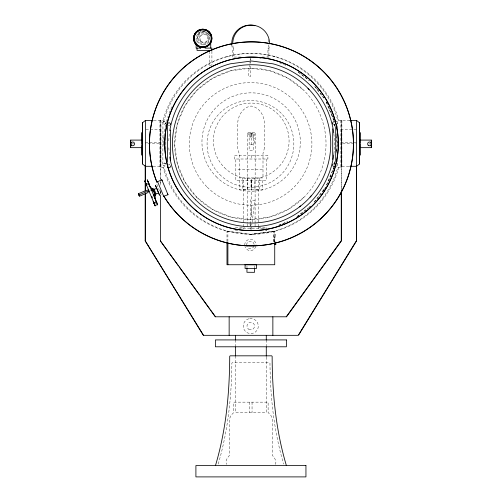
<?xml version="1.0" encoding="UTF-8"?>
<svg xmlns="http://www.w3.org/2000/svg" width="502" height="502" viewBox="0 0 502 502"><rect width="100%" height="100%" fill="white"/><g stroke="black" fill="none" stroke-linecap="round" stroke-linejoin="round"><path stroke-width="0.38" stroke-dasharray="2.51 1.88" d="M249.155 133.35L249.155 150.198L253.698 150.198L253.698 133.35M337.62 128.336L337.658 122.664L336.911 123.963M145.298 142.436L160.427 142.436L160.533 166.306L152.966 166.306M160.427 142.863L160.433 142.455M356.502 142.436L341.366 142.436L341.36 143.158L341.366 143.585L356.502 143.585M341.36 142.863L341.366 142.455M334.627 126.165L334.639 124.327M250.655 66.126L250.617 76.417L248.12 76.084L249.569 65.367M246.965 268.495L246.99 265.464M254.533 268.545L254.558 265.52M250.674 63.321L250.686 62.047M250.693 61.413L250.749 57.636M165.873 123.423C166.187 121.54 165.208 125.142 164.047 124.107M160.533 166.306L160.527 120.455L160.427 143.585L145.298 143.585M250.856 136.387L250.912 132.522L248.026 132.522L247.643 133.35L247.511 223.252M341.473 166.306L341.479 120.455L341.473 166.306L349.8 166.306M250.812 133.35L250.868 132.522M162.943 122.325L163.646 121.365L164.819 121.22M162.949 122.275L162.855 158.921C163.432 161.086 161.399 165.892 164.819 166.043M334.583 164.01L334.89 161.688M336.315 150.845L337.231 143.873L336.315 136.902M334.539 165.56L335.047 161.688M336.371 151.617L337.394 143.873L336.371 136.13M249.87 63.214L250.046 61.966M250.36 59.763L250.68 57.63M218.219 464.049C227.883 431.337 231.566 397.189 231.874 363.159L232.344 362.701L269.499 362.701L269.969 363.159C270.283 397.189 273.966 431.337 283.63 464.049M326.507 185.1L334.276 166.331M326.664 185.1L333.836 167.775M275.184 464.4C277.292 461.282 274.268 457.56 272.329 455.314L272.329 418.863L270.854 415.298L268.124 412.581L268.124 402.152L233.725 402.152L233.725 412.581L230.995 415.298L229.521 418.863L229.521 455.314C227.582 457.56 224.557 461.282 226.659 464.4M205.312 31.243A7.241 7.241 0 0 0 199.777 31.977C196.182 33.985 195.78 38.434 196.144 42.105M314.196 202.137L325.61 187.265M314.352 202.137L325.767 187.265M198.277 33.151L199.79 31.984M303.854 197.38L288.167 209.416L269.919 216.977L250.329 219.55L230.744 216.977L212.49 209.416L196.815 197.386L184.792 181.711L177.231 163.457L174.652 143.873L177.231 124.283L184.792 106.035L196.815 90.36L212.49 78.331L230.744 70.769L250.329 68.19L269.919 70.769L288.167 78.331L303.854 90.366M296.946 216.651L308.096 208.092M308.717 207.615L310.575 206.19M297.102 216.651L308.259 208.092M308.874 207.615L310.738 206.19M278.692 225.304L287.351 221.721M278.848 225.304L287.508 221.721M203.655 43.988C210.89 44.264 210.884 32.442 203.649 32.718C196.42 32.467 196.439 44.27 203.668 43.988M203.435 31.839C195.071 31.519 195.065 45.193 203.435 44.873M203.423 44.873C211.794 45.193 211.794 31.519 203.423 31.839M334.558 124.609L333.786 124.609A1.5 1.5 0 0 0 335.192 124.22M250.448 144.57C256.296 146.314 256.296 135.521 250.448 137.259M164.047 163.15L164.003 163.15A1.5 1.5 0 0 1 165.88 164.982A1.5 1.5 0 0 1 163.376 165.654A1.5 1.5 0 0 1 164.047 163.15C165.39 162.253 166.149 165.704 165.873 163.834M336.591 166.043L336.164 166.093A1.5 1.5 0 0 0 336.949 163.301M262.872 229.019L264.554 228.818M250.404 234.346L274.832 231.259M274.029 231.259L250.611 234.346L226.986 231.259A90.473 90.467 0 0 1 163.012 167.292M231.805 44.879A18.411 18.411 0 0 0 232.376 48.274L233.374 48.274L233.374 57.059M267.942 57.059L267.942 48.274L268.934 48.274A18.411 18.411 0 0 0 269.511 44.879M226.986 56.488L228.002 56.488M273.816 56.488L274.832 56.488M241.104 57.059L232.376 57.059L232.376 48.274M261.981 57.059L268.934 57.059L268.934 48.274M211.147 65.273L209.616 65.273L209.616 52.741M153.719 120.455L164.035 120.455A90.473 90.467 0 0 1 338.806 120.455M349.8 120.455L337.79 120.455A90.473 90.467 0 0 0 163.012 120.455M336.547 121.22L336.164 121.164A1.5 1.5 0 0 1 336.949 123.963M166.79 121.415L166.633 121.415A86.783 86.777 0 0 1 168.157 116.188M145.931 129.46L160.533 129.46L160.533 185.138M356.376 129.46L341.247 129.46L341.247 189.844M255.079 223.252L255.211 133.35L247.643 133.35L249.168 136.387L253.686 136.387L255.211 133.35L254.834 132.522L251.941 132.522L251.998 136.368L251.991 132.522M131.43 143.873L133.752 143.873M163.903 136.851A86.783 86.777 0 0 0 163.621 143.873L163.834 143.873M369.008 143.873L370.57 143.873M251.402 144.701L251.402 133.35M334.52 163.646L333.786 163.646A1.5 1.5 0 0 1 334.878 163.796M169.412 164.781L168.678 164.781A1.5 1.5 0 0 1 169.77 164.932M237.986 169.707L264.234 169.707M235.344 227.695L244.606 227.695M258.254 227.695L266.719 227.695M238.789 228.63L265.363 228.63M237.829 230.656L235.714 230.656L235.714 228.63M265.181 230.656L266.719 230.656M228.002 231.259L226.986 231.259L226.986 241.38M273.916 234.641L275.849 234.641A11.132 11.132 0 0 0 275.002 242.052M259.747 58.314L261.297 58.521M250.347 222.116L249.739 222.198M155.131 202.582L155.871 202.733M279.413 62.737L286.786 65.731M298.339 72.05L309.496 80.609M298.182 72.05L309.339 80.609M336.911 163.301L337.658 164.6L337.62 159.661M315.306 86.846L316.731 88.71M317.208 89.325L323.865 98.003M314.672 86.231L323.708 98.003M326.363 101.925L334.432 121.415M326.206 101.925L333.981 120.693M156.881 184.378L161.211 194.864M150.374 190.252L150.575 190.741M250.266 226.126L250.009 224.218M334.84 124.509L335.047 126.058M334.683 124.509L334.89 126.058M163.621 143.873L163.828 145.423M155.281 201.804L155.451 203.36M341.366 143.585L341.36 143.158M160.427 143.585L160.427 143.158M334.646 163.834L334.633 161.757M250.354 224.174L250.354 226.113M341.887 120.455L341.887 167.292L337.79 167.292A90.473 90.467 0 0 1 273.816 231.259L273.816 242.159M341.473 129.46L341.473 189.059M340.871 120.455L340.871 167.292M274.726 242.159L274.726 231.259L251.314 234.346L227.895 231.259L227.895 242.159M273.96 234.641L273.916 243.683M266.512 228.63L266.512 230.656M266.399 159.008L266.399 180.4L235.821 180.4L235.821 159.008M266.28 339.917L266.28 346.142M266.28 357.029L266.28 412.581L235.563 412.581L235.563 357.029M266.142 227.695L266.142 228.63M262.565 180.4L262.565 189.863L239.655 189.863L239.655 180.4M259.691 177.928L259.691 189.273L254.395 189.273L254.395 177.928M258.756 180.4L258.756 227.695M258.367 227.695L258.367 228.63M255.079 223.992L255.079 227.695M252.054 402.152L252.054 412.581M251.427 187.215L251.427 178.75L251.295 216.588L251.295 208.129M251.226 155.225L251.226 159.008M251.163 180.4L251.163 189.863M251.056 180.4L251.056 189.863M250.705 227.695L250.705 228.63M249.795 402.152L249.795 412.581M247.812 177.928L247.812 189.273L242.516 189.273L242.516 177.928M247.511 223.992L247.511 227.695M243.47 180.4L243.47 227.695M243.081 227.695L243.081 228.63M235.563 339.917L235.563 346.142M211.907 51.173L211.907 65.273M197.035 42.852L197.016 38.353A6.633 6.633 0 0 1 208.336 33.665M165.848 137.749L165.848 149.514M160.954 120.455L160.954 167.292M160.533 190.628L160.533 193.759M160.307 129.46L160.307 185.138M160.307 190.628L160.307 193.759M159.937 120.455L159.937 167.292L164.035 167.292A90.473 90.467 0 0 0 338.806 167.292M254.031 245.936A3.784 3.784 0 0 1 246.72 245.936M246.595 244.951A3.784 3.784 0 0 1 250.379 241.173A3.784 3.784 0 0 1 254.156 244.951M255.857 246.426A5.673 5.673 0 0 1 244.894 246.426M244.7 244.951A5.673 5.673 0 0 1 250.379 239.278A5.673 5.673 0 0 1 256.051 244.951M251.238 229.483A52.371 0.364 -82.5 0 1 251.922 223.948M252.117 222.417A52.371 0.364 -82.5 0 1 254.928 200.461L250.467 199.871A52.817 0.37 90 0 0 250.567 225.279M250.598 229.408A52.817 0.37 90 0 1 250.592 228.096M336.961 150.111A86.783 86.777 0 0 1 336.585 154.026M335.148 162.554A86.783 86.777 0 0 1 334.796 164.072M333.811 167.831A86.783 86.777 0 0 1 332.393 172.305M331.307 175.254A86.783 86.777 0 0 1 328.823 181.04M324.769 188.601A86.783 86.777 0 0 1 323.533 190.591M163.972 136.067A86.783 86.777 0 0 1 166.382 122.162M169.212 113.226A86.783 86.777 0 0 1 172.669 105.294M326.695 102.515A86.783 86.777 0 0 1 327.423 103.895M329.155 107.415A86.783 86.777 0 0 1 333.811 119.915M336.585 133.72A86.783 86.777 0 0 1 336.961 137.636M337.149 141.545A86.783 86.777 0 0 1 337.149 146.201M274.958 242.052A11.132 11.132 0 0 1 275.805 234.641M208.732 34.092A6.633 6.633 0 0 1 210.282 38.353M233.374 48.274A18.411 18.411 0 0 1 232.746 43.511M268.52 44.879A18.411 18.411 0 0 1 267.942 48.274M268.106 39.407A18.411 18.411 0 0 1 268.52 42.137M334.903 163.847A1.5 1.5 0 0 1 335.141 163.539M333.861 133.827A82.868 82.868 0 0 1 333.861 153.919M169.45 154.691A82.868 82.868 0 0 1 168.797 146.948M168.797 140.798A82.868 82.868 0 0 1 169.45 133.055M264.535 147.833L263.004 153.298L262.985 177.928L239.222 177.928L239.222 153.807L237.697 148.385L237.672 124.483C237.534 116.414 242.485 107.208 251.107 106.035C259.722 107.208 264.673 116.414 264.535 124.483L264.535 147.833M169.45 125.745L168.678 125.745A1.5 1.5 0 0 0 169.412 125.745M164.047 121.22L164.003 121.22A1.5 1.5 0 0 0 163.376 123.724A1.5 1.5 0 0 0 165.88 123.053A1.5 1.5 0 0 0 164.047 121.22M267.899 155.225L234.321 155.225L234.321 159.008L267.899 159.008L267.899 155.225M248.816 318.751L248.791 318.751A7.568 7.568 0 0 0 245.428 331.414A7.568 7.568 0 0 0 258.084 328.019A7.568 7.568 0 0 0 248.816 318.751M248.86 329.337A3.784 3.784 0 0 0 254.533 326.062A3.784 3.784 0 0 0 248.86 322.786A3.784 3.784 0 0 0 248.86 329.337M207.27 187.215A61.294 61.294 0 0 0 309.822 159.736A61.294 61.294 0 0 0 234.748 84.669A61.294 61.294 0 0 0 207.27 187.215M219.776 174.552A43.392 43.392 0 0 0 292.365 155.105A43.392 43.392 0 0 0 239.228 101.962A43.392 43.392 0 0 0 219.776 174.552M196.84 197.38A75.67 75.67 0 0 0 323.445 163.457A75.67 75.67 0 0 0 230.763 70.782A75.67 75.67 0 0 0 196.84 197.38M216.362 176.811A49.183 49.183 0 0 0 298.652 154.76A49.183 49.183 0 0 0 238.412 94.52A49.183 49.183 0 0 0 216.362 176.811M200.674 41.597A4.587 4.587 0 0 0 208.343 39.545A4.587 4.587 0 0 0 202.733 33.929A4.587 4.587 0 0 0 200.674 41.597M201.101 41.208A4.01 4.01 0 0 0 207.803 39.376A4.01 4.01 0 0 0 202.864 34.487A4.01 4.01 0 0 0 201.101 41.208M224.488 167.668A37.838 37.832 0 0 0 287.79 150.707A37.838 37.832 0 0 0 241.449 104.372A37.838 37.832 0 0 0 224.488 167.668"/><path stroke-width="0.75" d="M167.605 162.027L167.593 125.958M272.862 335.33L272.862 316.793M360.066 143.873L360.041 147.657L371.304 147.657L371.304 140.089L360.041 140.089L360.066 142.894M141.884 140.253L141.959 132.522L141.959 155.225L141.884 147.494M141.984 144.852L141.959 147.657L130.696 147.657L130.696 140.089L141.959 140.089L141.984 143.873M335.706 161.594L335.706 126.667M359.965 140.253L360.041 132.522L360.041 155.225L359.965 147.494M142.405 132.723L142.53 122.752L145.398 120.455L152.959 120.455M359.35 132.691L359.47 122.752L356.608 120.455L349.8 120.455M246.965 268.495L246.94 272.272L254.508 272.329L254.533 268.545M145.404 190.628L145.398 120.455M349.8 166.306L356.608 166.306L359.476 164.01L359.47 122.752M145.436 165.484L145.398 166.306L152.206 166.306M130.696 147.657L130.696 140.089M356.608 166.306L356.608 120.455M145.354 165.566L145.398 166.306L142.53 164.01L142.53 122.752M215.458 465.592C226.051 430.176 229.577 393.135 229.709 356.282L230.18 355.824L271.67 355.824L272.14 356.282C272.266 393.135 275.799 430.176 286.391 465.592M210.495 42.827C212.064 40.085 212.045 36.602 210.482 33.854A9.005 9.005 0 0 0 207.188 30.559M298.64 334.665L356.376 240.809L356.376 165.534M356.608 165.534L356.608 240.809L298.458 335.33L203.323 335.33L145.172 240.809L145.172 193.759M286.259 316.793L341.247 240.809L341.247 191.413M341.473 190.628L341.473 240.809L286.491 316.793L215.289 316.793L210.708 310.462M149.138 191.406L146.96 193.094L139.412 196.219L138.37 193.703L145.919 190.578L148.548 189.988M148.893 190.823L138.891 194.964M148.73 184.755L149.232 184.541L147.262 179.779L149.226 184.51M157.628 181.749L161.763 179.71L164.882 187.114L167.982 194.738L163.639 196.263M156.511 187.873L156.36 187.503L156.693 188.319L154.177 189.361L152.702 189.348L151.66 190.402L151.478 189.963M152.319 188.438L155.137 195.24L156.097 193.992L158.613 192.95L156.693 188.319M154.384 204.088L154.541 204.471L153.926 202.977L154.384 204.101L154.886 203.894M200.75 48.098L196.125 48.098L196.144 44.352M145.172 240.809L203.555 335.33M215.521 316.793L160.307 240.809L167.637 250.944M274.544 244.436L275.849 244.436A11.132 11.132 0 0 1 275.221 242.868M149.163 185.847L152.69 189.467M149.15 186.054L152.169 189.154M151.046 189.229L153.06 191.3M168.553 252.211L178.179 265.502M179.095 266.769L188.714 280.066M189.63 281.333L199.256 294.63M200.172 295.898L209.792 309.194M167.982 194.738L167.561 193.785M157.521 181.46L163.746 196.489M158.513 192.781L159.58 195.284L155.432 185.263L156.436 187.773M155.137 195.24L154.992 194.883M153.995 188.915C153.549 187.842 156.429 194.807 155.984 193.709M152.972 188.576C152.181 186.675 156.147 196.263 155.494 194.676M156.442 201.955L157.057 203.429L155.714 200.172M145.982 183.801L145.373 182.326L145.988 183.82M154.472 204.308L155.168 205.983L153.198 201.214M151.723 196.263L152.439 197.989M148.234 189.229L148.435 189.718M148.605 190.12L148.768 190.515M138.439 193.872L139.343 196.05M162.171 180.77L161.763 179.71M154.986 194.688L155.708 201.271M154.227 194.374L154.716 198.848M153.543 194.525L153.706 195.993M359.476 164.01L359.357 154.741M371.304 140.089L371.304 147.657M360.041 147.657L360.028 147.149M141.959 147.657L141.947 147.149M142.53 164.01L142.411 154.798M332.713 128.838L332.713 159.416M274.726 242.937L274.726 264.736L226.986 264.736L226.986 242.159M266.28 335.33L266.28 339.917M266.28 346.92L266.28 356.251M235.563 335.33L235.563 339.917M235.563 346.92L235.563 356.251M229.15 316.793L229.15 335.33M227.895 242.937L227.895 264.736M210.721 42.105L210.733 48.098M209.616 50.395L209.616 51.957M200.329 48.098L200.329 47.527L205.073 47.527L205.073 48.098L211.907 48.098L211.907 50.395L197.029 50.395L197.029 48.098M170.598 129.974L170.598 160.552M160.533 195.328L160.533 240.809M145.404 193.759L145.404 240.809M145.172 165.534L145.172 191.413M130.846 144.821A1.889 1.889 0 0 1 130.846 142.926M371.216 143.384A1.889 1.889 0 0 1 371.216 144.363M335.323 166.331A86.783 86.777 0 0 1 190.685 205.782A86.783 86.777 0 0 1 227.544 60.466A86.783 86.777 0 0 1 335.894 164.072M156.963 182.176A102 102 0 0 1 260.394 42.262A102 102 0 0 1 337.94 198.02A102 102 0 0 1 163.953 196.213M156.888 182.176A102 102 0 0 1 260.312 42.262A102 102 0 0 1 337.859 198.02A102 102 0 0 1 163.872 196.213M311.114 195.931A79.147 79.147 0 0 1 310.092 197.079M300.591 205.952A79.147 79.147 0 0 1 299.374 206.899M307.996 88.446A79.147 79.147 0 0 1 309.056 89.544M275.805 244.436A11.132 11.132 0 0 1 275.466 243.665M210.482 42.858A9.005 9.005 0 0 1 207.847 45.732M207.188 46.159A9.005 9.005 0 0 1 205.764 46.818M205.017 47.056A9.005 9.005 0 0 1 198.88 46.517M198.183 46.159A9.005 9.005 0 0 1 196.32 44.722M195.786 44.145A9.005 9.005 0 0 1 198.183 30.559M198.88 30.195A9.005 9.005 0 0 1 201.904 29.386M205.017 29.656A9.005 9.005 0 0 1 206.491 30.195M232.746 43.511A18.411 18.411 0 0 1 251.157 25.1A18.411 18.411 0 0 1 269.561 43.511M231.805 44.879A18.411 18.411 0 0 1 254.922 25.727M333.071 124.22A1.5 1.5 0 0 1 332.908 122.3A1.5 1.5 0 0 1 334.765 121.804A1.5 1.5 0 0 1 335.581 123.548M335.581 164.706A1.5 1.5 0 0 1 334.765 166.451A1.5 1.5 0 0 1 332.908 165.955A1.5 1.5 0 0 1 333.071 164.035M167.963 125.356A1.5 1.5 0 0 1 167.8 123.442A1.5 1.5 0 0 1 169.657 122.94A1.5 1.5 0 0 1 170.473 124.684M170.473 165.842A1.5 1.5 0 0 1 169.657 167.586A1.5 1.5 0 0 1 167.8 167.091A1.5 1.5 0 0 1 167.963 165.171M333.767 154.691A82.868 82.868 0 0 1 169.789 157M169.789 130.746A82.868 82.868 0 0 1 230.161 63.829L251.565 61.006L273.057 63.829A82.868 82.868 0 0 1 333.767 133.055M245.101 264.698L245.076 268.476L256.428 268.557L256.453 264.774L245.101 264.698M148.793 183.481L146.277 184.523L154.986 205.556L157.502 204.515L157.684 204.941L148.793 183.481M286.372 339.917L215.408 339.917L215.408 346.794L286.372 346.794L286.372 339.917M305.944 465.549L195.905 465.549L195.905 476.9L305.944 476.9L305.944 465.549M148.046 181.655L147.889 181.285L148.504 182.778L148.046 181.655M154.421 202.752L154.283 202.431L154.421 202.752M144.921 181.241L144.745 180.82L146.716 185.583L144.921 181.241M131.361 145.21A1.889 1.889 0 0 0 134.523 144.363A1.889 1.889 0 0 0 132.208 142.047A1.889 1.889 0 0 0 131.361 145.21M368.179 145.21A1.889 1.889 0 0 0 371.342 144.363A1.889 1.889 0 0 0 369.026 142.047A1.889 1.889 0 0 0 368.179 145.21M195.611 199.84A79.147 79.147 0 0 0 328.032 164.361A79.147 79.147 0 0 0 231.096 67.425A79.147 79.147 0 0 0 195.611 199.84M190.214 205.236A86.783 86.777 0 0 0 335.399 166.331A86.783 86.777 0 0 0 229.119 60.052A86.783 86.777 0 0 0 190.214 205.236M196.288 44.841A9.168 9.168 0 0 0 211.631 40.731A9.168 9.168 0 0 0 200.398 29.499A9.168 9.168 0 0 0 196.288 44.841M196.69 44.433A8.597 8.597 0 0 0 211.072 40.58A8.597 8.597 0 0 0 200.543 30.051A8.597 8.597 0 0 0 196.69 44.433M196.658 44.433A8.597 8.597 0 0 0 211.041 40.58A8.597 8.597 0 0 0 200.511 30.051A8.597 8.597 0 0 0 196.658 44.433M196.2 44.841A9.168 9.168 0 0 0 211.543 40.731A9.168 9.168 0 0 0 200.311 29.499A9.168 9.168 0 0 0 196.2 44.841"/></g></svg>
